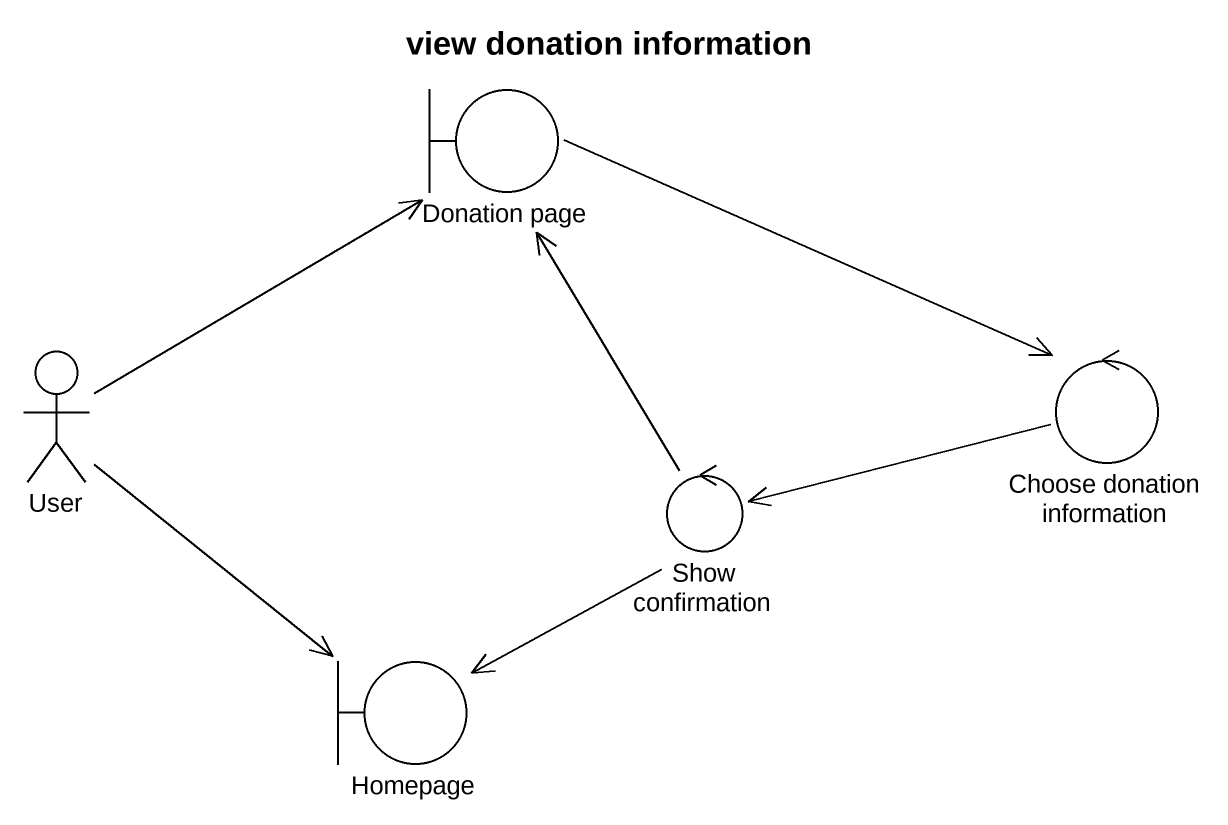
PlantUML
@startuml
title view donation information
boundary "Donation page" as Donation_page
actor User
control "Choose donation information" as Choose_donation_information
control "Show confirmation" as Show_confirmation
boundary Homepage
Donation_page -right-> Choose_donation_information
User -up-> Donation_page
User --> Homepage
Choose_donation_information -left-> Show_confirmation
Show_confirmation -up-> Donation_page
Show_confirmation --> Homepage
@enduml
